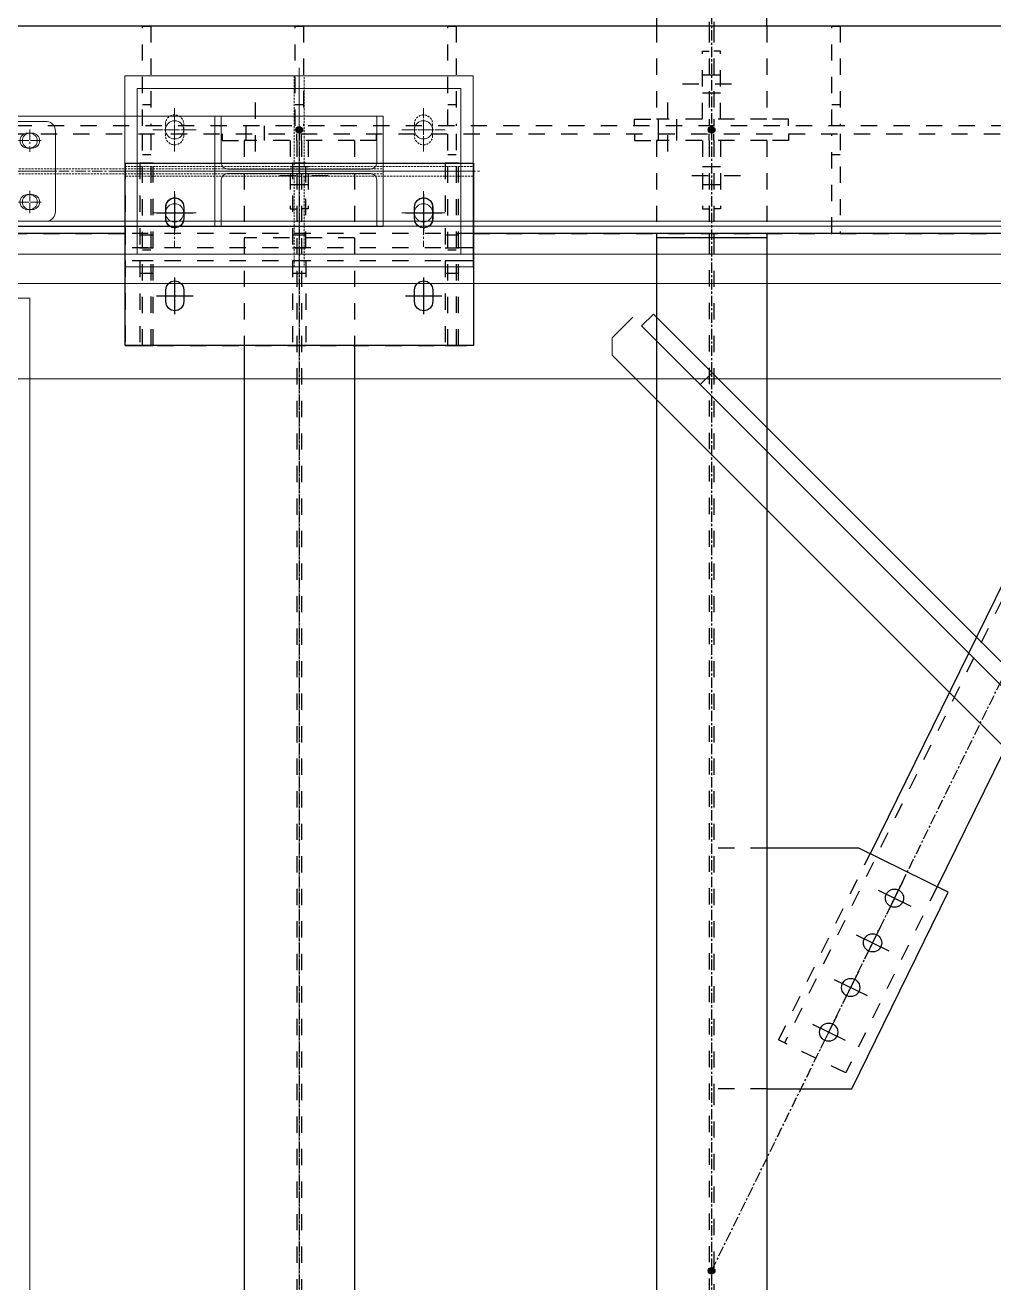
# Model space of a CAD drawing. Header units: inches. Extents: x 209270 to 234360, y -180214 to -150194.
# Drawn here: x 223884 to 225052, y -161553 to -160038 of the extents above; entities that cross this region are included whole.
import ezdxf

# ---------------------------------------------------------------- set-up
doc = ezdxf.new("R2010")
doc.units = ezdxf.units.IN
doc.header["$LTSCALE"] = 10
doc.header["$MEASUREMENT"] = 0
for name, pattern in [('CENTER', [2, 1.25, -0.25, 0.25, -0.25]), ('DXK_LINE_DOT2', [3.9198, 1.9599, -1.9599]), ('HIDDEN', [0.375, 0.25, -0.125])]:
    doc.linetypes.add(name, pattern=pattern)
doc.layers.get('0').update_dxf_attribs({"color": 1})
for name, color, linetype in [('_STR_0', 5, 'Continuous'), ('_STR_1', 5, 'Continuous'), ('_STR_2', 5, 'Continuous'), ('_STR_4', 5, 'Continuous')]:
    doc.layers.add(name, color=color, linetype=linetype)
for name, color, linetype, lineweight in [('adani logo', 1, 'Continuous', 15), ('All Bought', 1, 'Continuous', 9), ('Belt', 1, 'Continuous', 9), ('CEN', 1, 'CENTER', 9), ('HIDDDEN', 1, 'HIDDEN', 9), ('HIDDEN', 1, 'HIDDEN', 9), ('MAIN OBJECT', 1, 'Continuous', 18), ('OBJECT', 1, 'Continuous', 18), ('STR25', 1, 'Continuous', 5)]:
    doc.layers.add(name, color=color, linetype=linetype, lineweight=lineweight)

# ---------------------------------------------------------------- blocks, each defined once
blk = doc.blocks.new('A$Cee1ce5ad')
at = {"layer": 'All Bought'}
for p, q in [((-110.6, 65.2), (-96.5, 98)), ((-96.6, 97.8), (96.6, 97.8)), ((-92.9, 99.5), (92.9, 99.5)), ((110.6, 65.2), (96.5, 98)), ((-6.9, 85.4), (-6.9, -73.9)), ((6.9, 85.4), (6.9, -73.9)), ((-125.4, 57.7), (-113, 63.5)), ((-111.9, 64.2), (111.9, 64.2)), ((125.4, 57.7), (113, 63.5)), ((-205, 48.3), (-205, -48.3)), ((-195, 60), (-120.6, 60)), ((-128.3, 51.5), (-128.3, 42.7)), ((120.6, 60), (195, 60)), ((128.3, 51.5), (128.3, 42.7)), ((205, 48.3), (205, -48.3)), ((-144.9, 26.5), (-130.1, 38.9)), ((144.9, 26.5), (130.1, 38.9)), ((-146.7, 22.7), (-146.7, -22.7)), ((146.7, 22.7), (146.7, -22.7)), ((-144.9, -26.5), (-130.1, -38.9)), ((144.9, -26.5), (130.1, -38.9)), ((-128.3, -51.5), (-128.3, -42.7)), ((128.3, -51.5), (128.3, -42.7)), ((-195, -60), (-120.6, -60)), ((-125.4, -57.7), (-113, -63.5)), ((125.4, -57.7), (113, -63.5)), ((120.6, -60), (195, -60)), ((-111.9, -64.2), (111.9, -64.2)), ((-110.6, -65.2), (-96.5, -98)), ((110.6, -65.2), (96.5, -98)), ((-96.6, -97.8), (96.6, -97.8)), ((-92.9, -99.5), (92.9, -99.5))]:
    blk.add_line(p, q, dxfattribs=at)
at = {"layer": 'All Bought', "ltscale": 50}
for p, q in [((-42.5, 99.5), (-42.5, -99.5)), ((40.8, 99.5), (40.8, -99.5))]:
    blk.add_line(p, q, dxfattribs=at)
at = {"layer": 'All Bought'}
for points in [[(-171.2, 28, 1), (-171.2, 46), (-177.2, 46, 1), (-177.2, 28)], [(178.8, 28, 1), (178.8, 46), (172.8, 46, 1), (172.8, 28)], [(-171.2, -46, 1), (-171.2, -28), (-177.2, -28, 1), (-177.2, -46)], [(178.8, -46, 1), (178.8, -28), (172.8, -28, 1), (172.8, -46)]]:
    blk.add_lwpolyline(points, format="xyb", close=True, dxfattribs=at)
for centre, radius, start, end in [((-92.9, 94.5), 5, 90, 135), ((0, 85.4), 6.9, 0, 180), ((92.9, 94.5), 5, 45, 90), ((-116.5, 71.1), 8.33, 295, 315), ((116.5, 71.1), 8.33, 225, 245), ((-193.5, 48.6), 11.5, 97.6625, 181.1349), ((-120.5, 51.7), 7.85, 129.2243, 180.8268), ((120.5, 51.7), 7.85, 359.1732, 50.7757), ((193.5, 48.6), 11.5, 358.8651, 82.3375), ((-133.3, 42.7), 5, 310, 0), ((133.3, 42.7), 5, 180, 230), ((-141.7, 22.7), 5, 130, 180), ((141.7, 22.7), 5, 0, 50), ((-141.7, -22.7), 5, 180, 230), ((141.7, -22.7), 5, 310, 0), ((-133.3, -42.7), 5, 0, 50), ((133.3, -42.7), 5, 130, 180), ((-193.5, -48.6), 11.5, 178.8651, 262.3375), ((-120.5, -51.7), 7.85, 179.1732, 230.7757), ((120.5, -51.7), 7.85, 309.2243, 0.8268), ((193.5, -48.6), 11.5, 277.6625, 1.1349), ((-116.5, -71.1), 8.33, 45, 65), ((0, -73.9), 6.9, 180, 0), ((116.5, -71.1), 8.33, 115, 135), ((-92.9, -94.5), 5, 225, 270), ((92.9, -94.5), 5, 270, 315)]:
    blk.add_arc(centre, radius, start, end, dxfattribs=at)
at = {"layer": 'CEN'}
for p, q in [((0, 99.5), (0, -99.5)), ((-174.2, 50.5), (-174.2, 23.5)), ((175.8, 50.5), (175.8, 23.5)), ((-160.7, 37), (-187.7, 37)), ((162.3, 37), (189.3, 37)), ((-205, 0), (205, 0)), ((-174.2, -50.5), (-174.2, -23.5)), ((175.8, -50.5), (175.8, -23.5)), ((-160.7, -37), (-187.7, -37)), ((162.3, -37), (189.3, -37))]:
    blk.add_line(p, q, dxfattribs=at)
blk = doc.blocks.new('A$C439c46b0')
at = {"layer": 'CEN'}
for p, q in [((0, 124.8), (0, -124.8)), ((-150, 30), (-150, 70)), ((150, 70), (150, 30)), ((-176.1, 50), (-123.9, 50)), ((123.9, 50), (176.1, 50)), ((-219.8, 0), (219.8, 0)), ((-150, -70), (-150, -30)), ((150, -30), (150, -70)), ((-123.9, -50), (-176.1, -50)), ((176.1, -50), (123.9, -50))]:
    blk.add_line(p, q, dxfattribs=at)
at = {"layer": 'MAIN OBJECT', "elevation": -528}
blk.add_lwpolyline([(-195, 100), (195, 100), (195, -100), (-195, -100)], close=True, dxfattribs=at)
at = {"layer": 'MAIN OBJECT'}
for centre in [(-150, 50, -1074.4), (150, 50, -1074.4), (-150, -50, -1074.4), (150, -50, -1074.4)]:
    blk.add_circle(centre, 11, dxfattribs=at)
blk = doc.blocks.new('A$C4ed3ba51')
at = {"layer": 'CEN'}
for p, q in [((0, 115), (0, -115)), ((-150, 23.9), (-150, 91.1)), ((150, 23.9), (150, 91.1)), ((-130, 50), (-170, 50)), ((130, 50), (170, 50)), ((-210, 0), (210, 0)), ((-150, -23.9), (-150, -76.1)), ((150, -23.9), (150, -76.1)), ((-130, -50), (-170, -50)), ((130, -50), (170, -50))]:
    blk.add_line(p, q, dxfattribs=at)
at = {"layer": 'HIDDDEN'}
for points in [[(6, 6), (6, 115), (-6, 115), (-6, 6)], [(6, -6), (6, -115), (-6, -115), (-6, -6)]]:
    blk.add_lwpolyline(points, dxfattribs=at)
blk.add_lwpolyline([(-210, -6), (210, -6), (210, 6), (-210, 6)], close=True, dxfattribs=at)
at = {"layer": 'HIDDEN', "elevation": -528}
for points in [[(-139, 57, 1), (-161, 57), (-161, 43, 1), (-139, 43)], [(139, 57, -1), (161, 57), (161, 43, -1), (139, 43)], [(-139, -57, -1), (-161, -57), (-161, -43, -1), (-139, -43)], [(139, -57, 1), (161, -57), (161, -43, 1), (139, -43)]]:
    blk.add_lwpolyline(points, format="xyb", close=True, dxfattribs=at)
at = {"layer": 'MAIN OBJECT'}
blk.add_lwpolyline([(-101.5, 66.5), (-93.7, 66.5), (-93.7, 10.4, 0.414214), (-86.1, 2.8), (86.1, 2.8, 0.414214), (93.7, 10.4), (93.7, 66.5), (101.5, 66.5), (101.5, -66.5), (93.7, -66.5), (93.7, -66.5), (93.7, -10.4, 0.414214), (86.1, -2.8), (-86.1, -2.8, 0.414214), (-93.7, -10.4), (-93.7, -66.5), (-93.7, -66.5), (-101.5, -66.5)], format="xyb", close=True, dxfattribs=at)
at = {"layer": 'STR25', "elevation": -528}
blk.add_lwpolyline([(-210, 115), (210, 115), (210, -115), (-210, -115)], close=True, dxfattribs=at)
at = {"layer": 'adani logo'}
blk.add_blockref('A$C439c46b0', (0, 0), dxfattribs=at)
blk = doc.blocks.new('RTR')
at = {"layer": 'All Bought'}
for p, q in [((-83232.6, -1561763), (-83582.6, -1561763)), ((-83232.6, -1564163), (-83232.6, -1561763))]:
    blk.add_line(p, q, dxfattribs=at)
at = {"layer": 'CEN'}
for p, q in [((-83232.8, -1561559.5, 3956186986.7), (-83232.8, -1561586.5, 3956186986.7)), ((-83219.3, -1561573, 3956186986.7), (-83246.3, -1561573, 3956186986.7)), ((-82885.2, -1561610, 4202462826.4), (-84008.2, -1561610, 10666859653.8)), ((-83232.8, -1561633.5, 3956186986.7), (-83232.8, -1561660.5, 3956186986.7)), ((-83219.3, -1561647, 3956186986.7), (-83246.3, -1561647, 3956186986.7)), ((-82908.2, -1564415.8), (-82908.2, -1561663.2))]:
    blk.add_line(p, q, dxfattribs=at)
at = {"layer": 'HIDDDEN'}
for p, q in [((-82808.2, -1561607, 10666859653.8), (-84008.2, -1561607, 10666859653.8)), ((-82808.2, -1561613, 10666859653.8), (-84008.2, -1561613, 10666859653.8))]:
    blk.add_line(p, q, dxfattribs=at)
at = {"layer": 'MAIN OBJECT'}
for centre in [(-83232.8, -1561573, 3956186986.7), (-83232.8, -1561647, 3956186986.7)]:
    blk.add_circle(centre, 9, dxfattribs=at)
at = {"layer": 'OBJECT'}
for p, q in [((-82808.2, -1561543.5, 10666859653.8), (-84008.2, -1561543.5, 10666859653.8)), ((-82808.2, -1561676.5, 10666859653.8), (-84008.2, -1561676.5, 10666859653.8))]:
    blk.add_line(p, q, dxfattribs=at)
at = {"xscale": -0.9999999999999998, "rotation": 180.0000896999132}
blk.add_blockref('A$C4ed3ba51', (-82908.3, -1561610, 5544007056.1), dxfattribs=at)
at = {"layer": 'MAIN OBJECT', "xscale": -0.9999999999999989, "rotation": 4.48499566286e-05}
blk.add_blockref('A$Cee1ce5ad', (-83407, -1561610, 7412901051.7), dxfattribs=at)
blk = doc.blocks.new('A$C1db7f450')
at = {"layer": 'All Bought'}
for p, q in [((1177.8, 1177.8, -6732037472.9), (1107.1, 1107.1, -6732037472.9)), ((1192, 1163.7, -6732037472.9), (1177.8, 1177.8, -6732037472.9)), ((1202.6, 1174.3, -6732037472.9), (1227.3, 1149.5, -6732037472.9)), ((579.8, 551.5, -6732037472.9), (1192, 1163.7, -6732037472.9)), ((1227.3, 1128.3, -6732037472.9), (1227.3, 1149.5, -6732037472.9)), ((99, 0, -6732037472.9), (1227.3, 1128.3, -6732037472.9)), ((1107.1, 1107.1, -6732037472.9), (565.7, 565.7, -6732037472.9)), ((1121.2, 1093, -6732037472.9), (1107.1, 1107.1, -6732037472.9))]:
    blk.add_line(p, q, dxfattribs=at)
blk = doc.blocks.new('Part-116860372-116261 - 114867')
at = {"layer": '_STR_1', "linetype": 'DXK_LINE_DOT2'}
for p, q in [((224778.5, -161029.5), (224714.7, -161029.5)), ((224778.5, -161319.4), (224714.7, -161319.4))]:
    blk.add_line(p, q, dxfattribs=at)
at = {"layer": '_STR_2', "linetype": 'Continuous'}
for p, q in [((224889.4, -161029.5), (224778.5, -161029.5)), ((224997.1, -161082.4), (224889.4, -161029.5)), ((224880.8, -161319.4), (224997.1, -161082.4)), ((224778.5, -161319.4), (224880.8, -161319.4))]:
    blk.add_line(p, q, dxfattribs=at)
blk = doc.blocks.new('Bolt-116860372-115941 - 114867')
at = {"layer": '_STR_1', "linetype": 'DXK_LINE_DOT2'}
for p, q in [((224688, -160218.7), (224756, -160218.7)), ((224701, -160207.7), (224709, -160207.7)), ((224709, -160207.7), (224714.7, -160207.7)), ((224714.7, -160207.7), (224722.7, -160207.7)), ((224701, -160229.7), (224709, -160229.7)), ((224709, -160229.7), (224714.7, -160229.7)), ((224714.7, -160229.7), (224722.7, -160229.7))]:
    blk.add_line(p, q, dxfattribs=at)
blk = doc.blocks.new('Part-116860372-114976 - 114867')
at = {"layer": '_STR_4', "linetype": 'Continuous'}
blk.add_hatch(color=256, dxfattribs=at).paths.add_polyline_path([(224711.9, -160167.7, -1), (224711.9, -160159.7, -1)])
at = {"layer": '_STR_1', "linetype": 'DXK_LINE_DOT2'}
for p, q in [((224645.3, -160038.7), (224645.3, -160150.7)), ((224709, -160038.7), (224709, -160150.7)), ((224714.7, -160038.7), (224714.7, -160150.7)), ((224778.5, -160038.7), (224778.5, -160150.7)), ((224778.5, -160150.7), (224645.3, -160150.7))]:
    blk.add_line(p, q, dxfattribs=at)
at = {"layer": '_STR_2', "linetype": 'Continuous'}
for p, q in [((224645.3, -158435.3), (224645.3, -160038.7)), ((224778.5, -160038.7), (224778.5, -158435.3)), ((224709, -160033.7), (224709, -160038.7)), ((224714.7, -160033.7), (224714.7, -160038.7))]:
    blk.add_line(p, q, dxfattribs=at)
at = {"layer": '_STR_4', "linetype": 'CENTER'}
blk.add_line((224711.9, -158363.7), (224711.9, -160163.7), dxfattribs=at)
at = {"layer": '_STR_4', "linetype": 'Continuous'}
blk.add_circle((224711.9, -160163.7), 4, dxfattribs=at)
blk = doc.blocks.new('Part-116860372-157426 - 114867')
at = {"layer": '_STR_1', "linetype": 'DXK_LINE_DOT2'}
for p, q in [((224025.9, -160038.7), (223866.9, -160038.7)), ((224209.9, -160038.7), (224035.9, -160038.7)), ((224393.9, -160038.7), (224219.9, -160038.7)), ((224856.9, -160038.7), (224403.9, -160038.7)), ((225381.9, -160038.7), (224866.9, -160038.7)), ((223866.9, -160288.7), (224004.9, -160288.7)), ((224424.9, -160288.7), (224856.9, -160288.7)), ((224866.9, -160288.7), (225381.9, -160288.7))]:
    blk.add_line(p, q, dxfattribs=at)
blk = doc.blocks.new('Part-116860372-115987 - 114867')
at = {"layer": '_STR_1', "linetype": 'DXK_LINE_DOT2'}
for p, q in [((224701, -160150.7), (224701, -160068.7)), ((224701, -160068.7), (224709, -160068.7)), ((224619, -160158.7), (224619, -160150.7)), ((224619, -160150.7), (224645.3, -160150.7)), ((224709, -160150.7), (224709, -160158.7))]:
    blk.add_line(p, q, dxfattribs=at)
blk = doc.blocks.new('Part-116860372-115939 - 114867')
at = {"layer": '_STR_1', "linetype": 'DXK_LINE_DOT2'}
for p, q in [((224714.7, -160176.7), (224714.7, -160168.7)), ((224804.7, -160168.7), (224804.7, -160176.7)), ((224722.7, -160176.7), (224722.7, -160258.7)), ((224804.7, -160176.7), (224778.5, -160176.7)), ((224722.7, -160258.7), (224714.7, -160258.7))]:
    blk.add_line(p, q, dxfattribs=at)
blk = doc.blocks.new('Part-116860372-114985 - 114867')
at = {"layer": '_STR_4', "linetype": 'Continuous'}
blk.add_hatch(color=256, dxfattribs=at).paths.add_polyline_path([(224711.9, -160167.7, -1), (224711.9, -160159.7, -1)])
at = {"layer": '_STR_1', "linetype": 'DXK_LINE_DOT2'}
for p, q in [((224778.5, -160176.7), (224645.3, -160176.7)), ((224645.3, -160176.7), (224645.3, -160288.7)), ((224709, -160176.7), (224709, -160288.7)), ((224714.7, -160176.7), (224714.7, -161319.4)), ((224778.5, -160176.7), (224778.5, -160288.7)), ((224709, -160293.7), (224709, -163044.2)), ((224714.7, -161319.4), (224714.7, -163044.2))]:
    blk.add_line(p, q, dxfattribs=at)
at = {"layer": '_STR_2', "linetype": 'Continuous'}
for p, q in [((224645.3, -160288.7), (224645.3, -163049.2)), ((224778.5, -160293.7), (224645.3, -160293.7)), ((224709, -160288.7), (224709, -160293.7)), ((224714.7, -160288.7), (224714.7, -160293.7)), ((224778.5, -160288.7), (224778.5, -163049.2))]:
    blk.add_line(p, q, dxfattribs=at)
at = {"layer": '_STR_4', "linetype": 'CENTER'}
blk.add_line((224711.9, -160163.7), (224711.9, -163163.7), dxfattribs=at)
at = {"layer": '_STR_4', "linetype": 'Continuous'}
blk.add_circle((224711.9, -160163.7), 4, dxfattribs=at)
blk = doc.blocks.new('Part-116860372-114989 - 114867')
at = {"layer": '_STR_4', "linetype": 'Continuous'}
blk.add_hatch(color=256, dxfattribs=at).paths.add_polyline_path([(224214.9, -160167.7, -1), (224214.9, -160159.7, -1)])
at = {"layer": '_STR_1', "linetype": 'DXK_LINE_DOT2'}
for p, q in [((224281.5, -160176.7), (224148.3, -160176.7)), ((224148.3, -160176.7), (224148.3, -160423.7)), ((224212, -160176.7), (224212, -163149.7)), ((224217.7, -160176.7), (224217.7, -163149.7)), ((224281.5, -160176.7), (224281.5, -160423.7)), ((224281.5, -160293.7), (224148.3, -160293.7))]:
    blk.add_line(p, q, dxfattribs=at)
at = {"layer": '_STR_2', "linetype": 'Continuous'}
for p, q in [((224148.3, -160423.7), (224148.3, -162903.7)), ((224281.5, -160423.7), (224281.5, -162903.7))]:
    blk.add_line(p, q, dxfattribs=at)
at = {"layer": '_STR_4', "linetype": 'CENTER'}
blk.add_line((224214.9, -160163.7), (224214.9, -163163.7), dxfattribs=at)
at = {"layer": '_STR_4', "linetype": 'Continuous'}
blk.add_circle((224214.9, -160163.7), 4, dxfattribs=at)
blk = doc.blocks.new('Bolt-116860372-115937 - 114867')
at = {"layer": '_STR_1', "linetype": 'DXK_LINE_DOT2'}
for p, q in [((224162, -160189.7), (224162, -160126.7)), ((224151, -160168.7), (224151, -160158.7)), ((224151, -160176.7), (224151, -160168.7)), ((224173, -160168.7), (224173, -160158.7)), ((224173, -160176.7), (224173, -160168.7))]:
    blk.add_line(p, q, dxfattribs=at)
blk = doc.blocks.new('Part-116860372-115082 - 114867')
at = {"layer": '_STR_4', "linetype": 'Continuous'}
for points in [[(224711.9, -159592.7, -1), (224711.9, -159584.7, -1)], [(225511.9, -160042.7, -1), (225511.9, -160034.7, -1)]]:
    blk.add_hatch(color=256, dxfattribs=at).paths.add_polyline_path(points)
at = {"layer": '_STR_1', "linetype": 'DXK_LINE_DOT2'}
for p, q in [((224830.2, -159615.1), (224793.5, -159680.5)), ((224995.8, -159708.3), (224830.2, -159615.1)), ((224793.5, -159680.5), (224959.1, -159773.6)), ((225338, -159979.9), (224796.4, -159675.3)), ((225371.9, -159919.8), (225206.3, -159826.6)), ((225335.1, -159985.1), (225169.5, -159892)), ((225371.9, -159919.8), (225335.1, -159985.1))]:
    blk.add_line(p, q, dxfattribs=at)
at = {"layer": '_STR_2', "linetype": 'Continuous'}
for p, q in [((225206.3, -159826.6), (224995.8, -159708.3)), ((225169.5, -159892), (224959.1, -159773.6))]:
    blk.add_line(p, q, dxfattribs=at)
at = {"layer": '_STR_4', "linetype": 'CENTER'}
blk.add_line((225511.9, -160038.7), (224711.9, -159588.7), dxfattribs=at)
at = {"layer": '_STR_4', "linetype": 'Continuous'}
for centre in [(224711.9, -159588.7), (225511.9, -160038.7)]:
    blk.add_circle(centre, 4, dxfattribs=at)
blk = doc.blocks.new('Part-116860372-115109 - 114867')
at = {"layer": '_STR_4', "linetype": 'Continuous'}
for points in [[(225386.9, -160167.7, -1), (225386.9, -160159.7, -1)], [(224711.9, -161542.7, -1), (224711.9, -161534.7, -1)]]:
    blk.add_hatch(color=256, dxfattribs=at).paths.add_polyline_path(points)
at = {"layer": '_STR_1', "linetype": 'DXK_LINE_DOT2'}
for p, q in [((225269.6, -160307.2), (224799.9, -161264.1)), ((225262.4, -160303.7), (225152.3, -160528.1)), ((225262.4, -160303.7), (225343.2, -160343.3)), ((225343.2, -160343.3), (225233.1, -160567.8)), ((224792.7, -161260.5), (224902.9, -161036.1)), ((224983.7, -161075.8), (224873.5, -161300.2)), ((224873.5, -161300.2), (224792.7, -161260.5))]:
    blk.add_line(p, q, dxfattribs=at)
at = {"layer": '_STR_2', "linetype": 'Continuous'}
for p, q in [((225152.3, -160528.1), (224902.9, -161036.1)), ((225233.1, -160567.8), (224983.7, -161075.8))]:
    blk.add_line(p, q, dxfattribs=at)
at = {"layer": '_STR_4', "linetype": 'CENTER'}
blk.add_line((224711.9, -161538.7), (225386.9, -160163.7), dxfattribs=at)
at = {"layer": '_STR_4', "linetype": 'Continuous'}
for centre in [(225386.9, -160163.7), (224711.9, -161538.7)]:
    blk.add_circle(centre, 4, dxfattribs=at)
blk = doc.blocks.new('Part-116860372-115112 - 114867')
at = {"layer": '_STR_1', "linetype": 'DXK_LINE_DOT2'}
blk.add_line((224424.9, -160288.7), (224004.9, -160288.7), dxfattribs=at)
at = {"layer": '_STR_2', "linetype": 'Continuous'}
for p, q in [((225381.9, -160038.7), (216886.9, -160038.7)), ((224004.9, -160288.7), (223424.9, -160288.7)), ((225381.9, -160288.7), (224424.9, -160288.7))]:
    blk.add_line(p, q, dxfattribs=at)
blk = doc.blocks.new('Part-116860372-115114 - 114867')
at = {"layer": '_STR_1', "linetype": 'DXK_LINE_DOT2'}
for p, q in [((225381.9, -160158.7), (216886.9, -160158.7)), ((216886.9, -160168.7), (225381.9, -160168.7))]:
    blk.add_line(p, q, dxfattribs=at)
blk = doc.blocks.new('Part-116860372-116615 - 114867')
at = {"layer": '_STR_1', "linetype": 'DXK_LINE_DOT2'}
for p, q in [((224209.9, -160158.7), (224209.9, -160038.7)), ((224209.9, -160038.7), (224219.9, -160038.7)), ((224219.9, -160038.7), (224219.9, -160158.7)), ((224219.9, -160133.7), (224209.9, -160133.7))]:
    blk.add_line(p, q, dxfattribs=at)
blk = doc.blocks.new('Part-116860372-116617 - 114867')
at = {"layer": '_STR_1', "linetype": 'DXK_LINE_DOT2'}
for p, q in [((224025.9, -160158.7), (224025.9, -160038.7)), ((224025.9, -160038.7), (224035.9, -160038.7)), ((224035.9, -160038.7), (224035.9, -160158.7)), ((224035.9, -160133.7), (224025.9, -160133.7))]:
    blk.add_line(p, q, dxfattribs=at)
blk = doc.blocks.new('Part-116860372-115935 - 114867')
at = {"layer": '_STR_1', "linetype": 'DXK_LINE_DOT2'}
for p, q in [((224122, -160168.7), (224122, -160176.7)), ((224212, -160176.7), (224212, -160168.7)), ((224122, -160176.7), (224148.3, -160176.7)), ((224204, -160176.7), (224204, -160258.7)), ((224204, -160258.7), (224212, -160258.7))]:
    blk.add_line(p, q, dxfattribs=at)
blk = doc.blocks.new('Part-116860372-149908 - 114867')
at = {"layer": '_STR_1', "linetype": 'DXK_LINE_DOT2'}
for p, q in [((224856.9, -160158.7), (224856.9, -160038.7)), ((224856.9, -160038.7), (224866.9, -160038.7)), ((224866.9, -160038.7), (224866.9, -160158.7)), ((224866.9, -160133.7), (224856.9, -160133.7))]:
    blk.add_line(p, q, dxfattribs=at)
blk = doc.blocks.new('Part-116860372-116590 - 114867')
at = {"layer": '_STR_1', "linetype": 'DXK_LINE_DOT2'}
for p, q in [((224390.8, -160203.7), (224390.8, -160305.7)), ((224406.8, -160203.7), (224390.8, -160203.7)), ((224406.8, -160305.7), (224406.8, -160203.7)), ((224406.8, -160290.7), (224390.8, -160290.7)), ((224390.8, -160305.7), (224406.8, -160305.7))]:
    blk.add_line(p, q, dxfattribs=at)
blk = doc.blocks.new('Part-116860372-116588 - 114867')
at = {"layer": '_STR_1', "linetype": 'DXK_LINE_DOT2'}
for p, q in [((224206.8, -160203.7), (224206.8, -160305.7)), ((224222.8, -160203.7), (224206.8, -160203.7)), ((224222.8, -160305.7), (224222.8, -160203.7)), ((224222.8, -160290.7), (224206.8, -160290.7)), ((224206.8, -160305.7), (224222.8, -160305.7))]:
    blk.add_line(p, q, dxfattribs=at)
blk = doc.blocks.new('Bolt-116860372-115942 - 114867')
at = {"layer": '_STR_1', "linetype": 'DXK_LINE_DOT2'}
for p, q in [((224659, -160189.7), (224659, -160116.7)), ((224648, -160158.7), (224648, -160150.7)), ((224670, -160158.7), (224670, -160150.7)), ((224648, -160168.7), (224648, -160158.7)), ((224648, -160176.7), (224648, -160168.7)), ((224670, -160168.7), (224670, -160158.7)), ((224670, -160176.7), (224670, -160168.7))]:
    blk.add_line(p, q, dxfattribs=at)
blk = doc.blocks.new('Part-116860372-115934 - 114867')
at = {"layer": '_STR_1', "linetype": 'DXK_LINE_DOT2'}
for p, q in [((224217.7, -160176.7), (224217.7, -160168.7)), ((224307.7, -160168.7), (224307.7, -160176.7)), ((224225.7, -160176.7), (224225.7, -160258.7)), ((224307.7, -160176.7), (224281.5, -160176.7)), ((224225.7, -160258.7), (224217.7, -160258.7))]:
    blk.add_line(p, q, dxfattribs=at)
blk = doc.blocks.new('Bolt-116860372-116262 - 114867')
at = {"layer": '_STR_2', "linetype": 'Continuous'}
for p, q in [((224912.6, -161079.9), (224952.1, -161099.3)), ((224942, -161069.8), (224922.6, -161109.3)), ((224915.6, -161123.7), (224896.2, -161163.2)), ((224886.1, -161133.7), (224925.6, -161153.1)), ((224859.7, -161187.6), (224899.2, -161207)), ((224889.2, -161177.5), (224869.8, -161217)), ((224862.7, -161231.4), (224843.3, -161270.9)), ((224833.3, -161241.5), (224872.8, -161260.8))]:
    blk.add_line(p, q, dxfattribs=at)
for centre in [(224932.3, -161089.6), (224905.9, -161143.4), (224879.5, -161197.3), (224853, -161251.1)]:
    blk.add_circle(centre, 11, dxfattribs=at)
blk = doc.blocks.new('Part-116860372-116616 - 114867')
at = {"layer": '_STR_1', "linetype": 'DXK_LINE_DOT2'}
for p, q in [((224025.9, -160423.7), (224025.9, -160168.7)), ((224035.9, -160168.7), (224035.9, -160423.7)), ((224035.9, -160193.7), (224025.9, -160193.7)), ((224035.9, -160308.7), (224025.9, -160308.7)), ((224035.9, -160423.7), (224025.9, -160423.7))]:
    blk.add_line(p, q, dxfattribs=at)
blk = doc.blocks.new('Part-116860372-116585 - 114867')
at = {"layer": '_STR_1', "linetype": 'DXK_LINE_DOT2'}
for p, q in [((224022.8, -160203.7), (224022.8, -160305.7)), ((224038.8, -160203.7), (224022.8, -160203.7)), ((224038.8, -160305.7), (224038.8, -160203.7)), ((224038.8, -160290.7), (224022.8, -160290.7)), ((224022.8, -160305.7), (224038.8, -160305.7))]:
    blk.add_line(p, q, dxfattribs=at)
blk = doc.blocks.new('Part-116860372-116589 - 114867')
at = {"layer": '_STR_1', "linetype": 'DXK_LINE_DOT2'}
for p, q in [((224222.8, -160321.7), (224206.8, -160321.7)), ((224206.8, -160321.7), (224206.8, -160423.7)), ((224222.8, -160321.7), (224222.8, -160423.7)), ((224222.8, -160336.7), (224206.8, -160336.7))]:
    blk.add_line(p, q, dxfattribs=at)
at = {"layer": '_STR_2', "linetype": 'Continuous'}
for p, q in [((224206.8, -160423.7), (224206.8, -160423.7)), ((224206.8, -160423.7), (224222.8, -160423.7)), ((224222.8, -160423.7), (224222.8, -160423.7))]:
    blk.add_line(p, q, dxfattribs=at)
blk = doc.blocks.new('Bolt-116860372-115936 - 114867')
at = {"layer": '_STR_1', "linetype": 'DXK_LINE_DOT2'}
for p, q in [((224191, -160218.7), (224259, -160218.7)), ((224204, -160207.7), (224212, -160207.7)), ((224212, -160207.7), (224217.7, -160207.7)), ((224217.7, -160207.7), (224225.7, -160207.7)), ((224204, -160229.7), (224212, -160229.7)), ((224212, -160229.7), (224217.7, -160229.7)), ((224217.7, -160229.7), (224225.7, -160229.7))]:
    blk.add_line(p, q, dxfattribs=at)
blk = doc.blocks.new('Part-116860372-115940 - 114867')
at = {"layer": '_STR_1', "linetype": 'DXK_LINE_DOT2'}
for p, q in [((224619, -160168.7), (224619, -160176.7)), ((224709, -160176.7), (224709, -160168.7)), ((224619, -160176.7), (224645.3, -160176.7)), ((224701, -160176.7), (224701, -160258.7)), ((224701, -160258.7), (224709, -160258.7))]:
    blk.add_line(p, q, dxfattribs=at)
blk = doc.blocks.new('Part-116860372-115988 - 114867')
at = {"layer": '_STR_1', "linetype": 'DXK_LINE_DOT2'}
for p, q in [((224722.7, -160068.7), (224714.7, -160068.7)), ((224722.7, -160150.7), (224722.7, -160068.7)), ((224714.7, -160150.7), (224714.7, -160158.7)), ((224804.7, -160150.7), (224778.5, -160150.7)), ((224804.7, -160158.7), (224804.7, -160150.7))]:
    blk.add_line(p, q, dxfattribs=at)
blk = doc.blocks.new('Bolt-116860372-115989 - 114867')
at = {"layer": '_STR_1', "linetype": 'DXK_LINE_DOT2'}
for p, q in [((224735.7, -160108.7), (224667.7, -160108.7)), ((224709, -160097.7), (224701, -160097.7)), ((224714.7, -160097.7), (224709, -160097.7)), ((224722.7, -160097.7), (224714.7, -160097.7)), ((224709, -160119.7), (224701, -160119.7)), ((224714.7, -160119.7), (224709, -160119.7)), ((224722.7, -160119.7), (224714.7, -160119.7))]:
    blk.add_line(p, q, dxfattribs=at)
blk = doc.blocks.new('Part-116860372-116583 - 114867')
at = {"layer": '_STR_1', "linetype": 'DXK_LINE_DOT2'}
for p, q in [((224004.9, -160321.7), (224004.9, -160305.7)), ((224424.9, -160305.7), (224004.9, -160305.7)), ((224424.9, -160321.7), (224424.9, -160305.7)), ((224424.9, -160321.7), (224004.9, -160321.7))]:
    blk.add_line(p, q, dxfattribs=at)
blk = doc.blocks.new('Part-116860372-116584 - 114867')
at = {"layer": '_STR_2', "linetype": 'Continuous'}
for p, q in [((224004.9, -160423.7), (224004.9, -160203.7)), ((224004.9, -160203.7), (224424.9, -160203.7)), ((224424.9, -160203.7), (224424.9, -160423.7)), ((224424.9, -160423.7), (224004.9, -160423.7))]:
    blk.add_line(p, q, dxfattribs=at)
blk = doc.blocks.new('Part-116860372-116586 - 114867')
at = {"layer": '_STR_1', "linetype": 'DXK_LINE_DOT2'}
for p, q in [((224004.9, -160203.7), (224004.9, -160423.7)), ((224004.9, -160203.7), (224424.9, -160203.7)), ((224424.9, -160203.7), (224424.9, -160423.7)), ((224004.9, -160423.7), (224424.9, -160423.7))]:
    blk.add_line(p, q, dxfattribs=at)
blk = doc.blocks.new('Part-116860372-116587 - 114867')
at = {"layer": '_STR_1', "linetype": 'DXK_LINE_DOT2'}
for p, q in [((224038.8, -160321.7), (224022.8, -160321.7)), ((224022.8, -160321.7), (224022.8, -160423.7)), ((224038.8, -160423.7), (224038.8, -160321.7)), ((224038.8, -160336.7), (224022.8, -160336.7)), ((224022.8, -160423.7), (224038.8, -160423.7))]:
    blk.add_line(p, q, dxfattribs=at)
blk = doc.blocks.new('Part-116860372-116591 - 114867')
at = {"layer": '_STR_1', "linetype": 'DXK_LINE_DOT2'}
for p, q in [((224406.8, -160321.7), (224390.8, -160321.7)), ((224390.8, -160321.7), (224390.8, -160423.7)), ((224406.8, -160423.7), (224406.8, -160321.7)), ((224406.8, -160336.7), (224390.8, -160336.7)), ((224390.8, -160423.7), (224406.8, -160423.7))]:
    blk.add_line(p, q, dxfattribs=at)
blk = doc.blocks.new('Bolt-116860372-116592 - 114867')
at = {"layer": '_STR_2', "linetype": 'Continuous'}
for p, q in [((224054.7, -160252.5), (224057.1, -160248.9)), ((224057.1, -160248.9), (224060.7, -160246.5)), ((224060.7, -160246.5), (224064.9, -160245.7)), ((224064.9, -160285.7), (224064.9, -160241.7)), ((224064.9, -160245.7), (224064.9, -160245.7)), ((224064.9, -160245.7), (224069.1, -160246.5)), ((224069.1, -160246.5), (224072.6, -160248.9)), ((224072.6, -160248.9), (224075, -160252.5)), ((224354.7, -160252.5), (224357.1, -160248.9)), ((224357.1, -160248.9), (224360.7, -160246.6)), ((224360.7, -160246.6), (224364.9, -160245.7)), ((224364.9, -160285.7), (224364.9, -160241.7)), ((224364.9, -160245.7), (224364.9, -160245.7)), ((224364.9, -160245.7), (224369.1, -160246.6)), ((224369.1, -160246.6), (224372.6, -160248.9)), ((224372.6, -160248.9), (224375, -160252.5)), ((224042.9, -160263.7), (224086.9, -160263.7)), ((224053.9, -160256.7), (224054.7, -160252.5)), ((224053.9, -160270.7), (224053.9, -160256.7)), ((224075, -160252.5), (224075.9, -160256.7)), ((224075.9, -160256.7), (224075.9, -160270.7)), ((224342.9, -160263.7), (224386.9, -160263.7)), ((224353.9, -160256.7), (224354.7, -160252.5)), ((224353.9, -160270.7), (224353.9, -160256.7)), ((224375, -160252.5), (224375.9, -160256.7)), ((224375.9, -160256.7), (224375.9, -160270.7)), ((224054.7, -160274.9), (224053.9, -160270.7)), ((224057.1, -160278.5), (224054.7, -160274.9)), ((224060.7, -160280.9), (224057.1, -160278.5)), ((224072.6, -160278.5), (224069.1, -160280.9)), ((224075, -160274.9), (224072.6, -160278.5)), ((224075.9, -160270.7), (224075, -160274.9)), ((224354.7, -160274.9), (224353.9, -160270.7)), ((224357.1, -160278.5), (224354.7, -160274.9)), ((224360.7, -160280.9), (224357.1, -160278.5)), ((224372.6, -160278.5), (224369.1, -160280.9)), ((224375, -160274.9), (224372.6, -160278.5)), ((224375.9, -160270.7), (224375, -160274.9)), ((224064.9, -160281.7), (224060.7, -160280.9)), ((224069.1, -160280.9), (224064.9, -160281.7)), ((224064.9, -160281.7), (224064.9, -160281.7)), ((224364.9, -160281.7), (224360.7, -160280.9)), ((224369.1, -160280.9), (224364.9, -160281.7)), ((224364.9, -160281.7), (224364.9, -160281.7)), ((224053.9, -160356.7), (224054.7, -160352.5)), ((224054.7, -160352.5), (224057.1, -160348.9)), ((224057.1, -160348.9), (224060.6, -160346.5)), ((224060.6, -160346.5), (224064.9, -160345.7)), ((224064.9, -160385.7), (224064.9, -160341.7)), ((224064.9, -160345.7), (224064.9, -160345.7)), ((224064.9, -160345.7), (224069.1, -160346.5)), ((224069.1, -160346.5), (224072.6, -160348.9)), ((224072.6, -160348.9), (224075, -160352.5)), ((224075, -160352.5), (224075.9, -160356.7)), ((224353.9, -160356.7), (224354.7, -160352.5)), ((224354.7, -160352.5), (224357.1, -160348.9)), ((224357.1, -160348.9), (224360.6, -160346.6)), ((224360.6, -160346.6), (224364.9, -160345.7)), ((224364.9, -160385.7), (224364.9, -160341.7)), ((224364.9, -160345.7), (224364.9, -160345.7)), ((224364.9, -160345.7), (224369.1, -160346.6)), ((224369.1, -160346.6), (224372.6, -160348.9)), ((224372.6, -160348.9), (224375, -160352.5)), ((224375, -160352.5), (224375.9, -160356.7)), ((224042.9, -160363.7), (224086.9, -160363.7)), ((224053.9, -160370.7), (224053.9, -160356.7)), ((224075.9, -160356.7), (224075.9, -160370.7)), ((224342.9, -160363.7), (224386.9, -160363.7)), ((224353.9, -160370.7), (224353.9, -160356.7)), ((224375.9, -160356.7), (224375.9, -160370.7)), ((224054.7, -160374.9), (224053.9, -160370.7)), ((224057.1, -160378.5), (224054.7, -160374.9)), ((224060.6, -160380.9), (224057.1, -160378.5)), ((224064.9, -160381.7), (224060.6, -160380.9)), ((224069.1, -160380.9), (224064.9, -160381.7)), ((224064.9, -160381.7), (224064.9, -160381.7)), ((224072.6, -160378.5), (224069.1, -160380.9)), ((224075, -160374.9), (224072.6, -160378.5)), ((224075.9, -160370.7), (224075, -160374.9)), ((224354.7, -160374.9), (224353.9, -160370.7)), ((224357.1, -160378.5), (224354.7, -160374.9)), ((224360.6, -160380.9), (224357.1, -160378.5)), ((224364.9, -160381.7), (224360.6, -160380.9)), ((224369.1, -160380.9), (224364.9, -160381.7)), ((224364.9, -160381.7), (224364.9, -160381.7)), ((224372.6, -160378.5), (224369.1, -160380.9)), ((224375, -160374.9), (224372.6, -160378.5)), ((224375.9, -160370.7), (224375, -160374.9))]:
    blk.add_line(p, q, dxfattribs=at)
blk = doc.blocks.new('Part-116860372-116613 - 114867')
at = {"layer": '_STR_1', "linetype": 'DXK_LINE_DOT2'}
for p, q in [((224393.9, -160423.7), (224393.9, -160168.7)), ((224403.9, -160168.7), (224403.9, -160423.7)), ((224403.9, -160193.7), (224393.9, -160193.7)), ((224403.9, -160308.7), (224393.9, -160308.7)), ((224403.9, -160423.7), (224393.9, -160423.7))]:
    blk.add_line(p, q, dxfattribs=at)
blk = doc.blocks.new('Part-116860372-116614 - 114867')
at = {"layer": '_STR_1', "linetype": 'DXK_LINE_DOT2'}
for p, q in [((224393.9, -160158.7), (224393.9, -160038.7)), ((224393.9, -160038.7), (224403.9, -160038.7)), ((224403.9, -160038.7), (224403.9, -160158.7)), ((224403.9, -160133.7), (224393.9, -160133.7))]:
    blk.add_line(p, q, dxfattribs=at)
blk = doc.blocks.new('Part-116860372-149909 - 114867')
at = {"layer": '_STR_1', "linetype": 'DXK_LINE_DOT2'}
for p, q in [((224856.9, -160288.7), (224856.9, -160168.7)), ((224866.9, -160168.7), (224866.9, -160288.7)), ((224866.9, -160193.7), (224856.9, -160193.7)), ((224866.9, -160288.7), (224856.9, -160288.7))]:
    blk.add_line(p, q, dxfattribs=at)

msp = doc.modelspace()

# ---------------------------------------------------------------- linework, layer by layer
at = {"layer": 'Belt'}
msp.add_line((232515.7, -160463.7, 0), (219599.9, -160463.7, 0), dxfattribs=at)
at = {"layer": 'CEN'}
for p, q in [((220972.4, -160313.7), (228896, -160313.7)), ((232515.4, -160313.7), (221148.1, -160313.7))]:
    msp.add_line(p, q, dxfattribs=at)
at = {"layer": 'HIDDEN'}
for p, q in [((220972.4, -160279.8, 8793052905.5), (228896, -160279.8, 8793052905.5)), ((232515.4, -160279.8, 7050750846.7), (221148.1, -160279.8, 7050750846.7))]:
    msp.add_line(p, q, dxfattribs=at)
at = {"layer": 'MAIN OBJECT'}
for p, q in [((220972.4, -160273.7), (228896, -160273.7)), ((232515.4, -160273.7), (221148.1, -160273.7)), ((220972.4, -160348.7), (228896, -160348.7)), ((232515.5, -160348.7), (221148.1, -160348.7))]:
    msp.add_line(p, q, dxfattribs=at)

# ---------------------------------------------------------------- block references
at = {"layer": '_STR_0', "zscale": 0.8}
for name in ['Part-116860372-114976 - 114867', 'Part-116860372-115082 - 114867', 'Part-116860372-157426 - 114867', 'Part-116860372-115112 - 114867', 'Part-116860372-116617 - 114867', 'Part-116860372-116615 - 114867', 'Part-116860372-116614 - 114867', 'Part-116860372-149908 - 114867', 'Part-116860372-115987 - 114867', 'Part-116860372-115988 - 114867', 'Bolt-116860372-115989 - 114867', 'Bolt-116860372-115937 - 114867', 'Bolt-116860372-115942 - 114867', 'Part-116860372-115114 - 114867', 'Part-116860372-116616 - 114867', 'Part-116860372-115935 - 114867', 'Part-116860372-114989 - 114867', 'Part-116860372-115934 - 114867', 'Part-116860372-116613 - 114867', 'Part-116860372-115940 - 114867', 'Part-116860372-114985 - 114867', 'Part-116860372-115109 - 114867', 'Part-116860372-115939 - 114867', 'Part-116860372-149909 - 114867', 'Part-116860372-116584 - 114867', 'Part-116860372-116586 - 114867', 'Part-116860372-116585 - 114867', 'Bolt-116860372-115936 - 114867', 'Part-116860372-116588 - 114867', 'Part-116860372-116590 - 114867', 'Bolt-116860372-115941 - 114867', 'Bolt-116860372-116592 - 114867', 'Part-116860372-116583 - 114867', 'Part-116860372-116587 - 114867', 'Part-116860372-116589 - 114867', 'Part-116860372-116591 - 114867', 'Part-116860372-116261 - 114867', 'Bolt-116860372-116262 - 114867']:
    msp.add_blockref(name, (0, 0), dxfattribs=at)
at = {"layer": 'MAIN OBJECT', "xscale": -1}
msp.add_blockref('A$C1db7f450', (225819.5, -161563.7, -2763300251.2), dxfattribs=at)
at = {"layer": 'MAIN OBJECT'}
msp.add_blockref('RTR', (307122.9, 1401396.3, -8882565064.9), dxfattribs=at)

doc.saveas('drawing.dxf')
